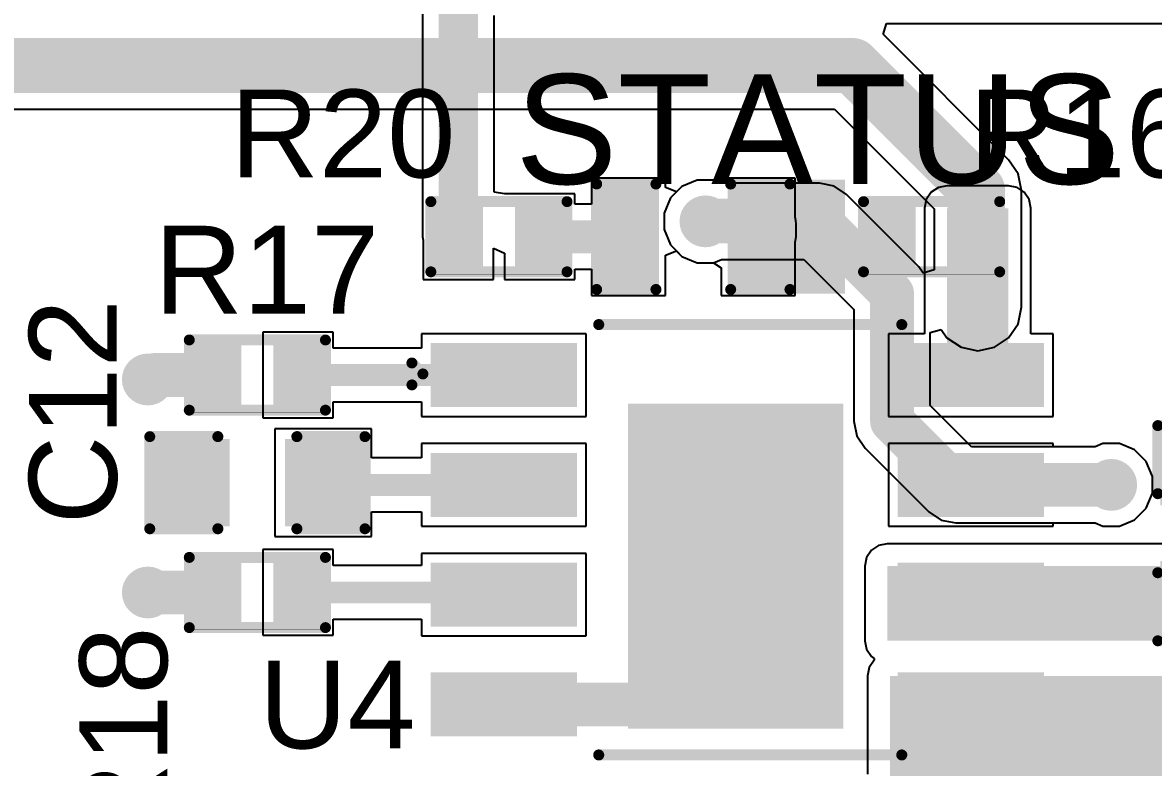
# Model space of a CAD drawing. Header units: millimetres. Extents: x 0.3 to 65.6, y 0.3 to 58.5.
# Drawn here: x 21.41 to 34.49, y 19.72 to 28.33 of the extents above; entities that cross this region are included whole.
import ezdxf

# ---------------------------------------------------------------- set-up
doc = ezdxf.new("R2010")
doc.units = ezdxf.units.MM
for name, color, linetype in [('BottomLayer', 5, 'Continuous'), ('BottomSolder', 6, 'Continuous'), ('TopLayer', 1, 'Continuous'), ('TopOverlay', 2, 'Continuous'), ('TopPaste', 8, 'Continuous'), ('TopSolder', 216, 'Continuous'), ('ViaHoleLayer', 16, 'Continuous')]:
    doc.layers.add(name, color=color, linetype=linetype)
doc.styles.add('Arial', font='arial.ttf', dxfattribs={"height": 0.2})

# ---------------------------------------------------------------- blocks, each defined once
blk = doc.blocks.new('8_SO_P____P___4')
at = {"layer": 'TopLayer'}
for points in [[(-3.475, 2.205), (-1.925, 2.205), (-1.925, 1.605), (-3.475, 1.605)], [(1.925, 2.205), (3.475, 2.205), (3.475, 1.605), (1.925, 1.605)], [(-1.144, 1.144), (1.144, 1.144), (1.144, -1.144), (-1.144, -1.144)], [(-3.475, 0.935), (-1.925, 0.935), (-1.925, 0.335), (-3.475, 0.335)], [(1.925, 0.935), (3.475, 0.935), (3.475, 0.335), (1.925, 0.335)], [(-3.475, -0.335), (-1.925, -0.335), (-1.925, -0.935), (-3.475, -0.935)], [(1.925, -0.335), (3.475, -0.335), (3.475, -0.935), (1.925, -0.935)], [(-3.475, -1.605), (-1.925, -1.605), (-1.925, -2.205), (-3.475, -2.205)], [(1.925, -1.605), (3.475, -1.605), (3.475, -2.205), (1.925, -2.205)]]:
    blk.add_hatch(color=1, dxfattribs=at).paths.add_polyline_path(points)
at = {"layer": 'TopPaste'}
for points in [[(-3.475, 2.205), (-1.925, 2.205), (-1.925, 1.605), (-3.475, 1.605)], [(1.925, 2.205), (3.475, 2.205), (3.475, 1.605), (1.925, 1.605)], [(-1.144, 1.144), (1.144, 1.144), (1.144, -1.144), (-1.144, -1.144)], [(-3.475, 0.935), (-1.925, 0.935), (-1.925, 0.335), (-3.475, 0.335)], [(1.925, 0.935), (3.475, 0.935), (3.475, 0.335), (1.925, 0.335)], [(-3.475, -0.335), (-1.925, -0.335), (-1.925, -0.935), (-3.475, -0.935)], [(1.925, -0.335), (3.475, -0.335), (3.475, -0.935), (1.925, -0.935)], [(-3.475, -1.605), (-1.925, -1.605), (-1.925, -2.205), (-3.475, -2.205)], [(1.925, -1.605), (3.475, -1.605), (3.475, -2.205), (1.925, -2.205)]]:
    blk.add_hatch(color=8, dxfattribs=at).paths.add_polyline_path(points)
at = {"layer": 'TopSolder'}
for points in [[(-3.545, 2.275), (-1.855, 2.275), (-1.855, 1.535), (-3.545, 1.535)], [(1.855, 2.275), (3.545, 2.275), (3.545, 1.535), (1.855, 1.535)], [(-1.214, 1.214), (1.214, 1.214), (1.214, -1.214), (-1.214, -1.214)], [(-3.545, 1.005), (-1.855, 1.005), (-1.855, 0.265), (-3.545, 0.265)], [(1.855, 1.005), (3.545, 1.005), (3.545, 0.265), (1.855, 0.265)], [(-3.545, -0.265), (-1.855, -0.265), (-1.855, -1.005), (-3.545, -1.005)], [(1.855, -0.265), (3.545, -0.265), (3.545, -1.005), (1.855, -1.005)], [(-3.545, -1.535), (-1.855, -1.535), (-1.855, -2.275), (-3.545, -2.275)], [(1.855, -1.535), (3.545, -1.535), (3.545, -2.275), (1.855, -2.275)]]:
    blk.add_hatch(color=216, dxfattribs=at).paths.add_polyline_path(points)
at = {"layer": 'TopOverlay', "const_width": 0.127}
for points in [[(-1.603, 2.489), (1.902, 2.489)], [(-3.763, 1.791), (-3.763, 2.045)], [(-3.763, 2.045), (-3.636, 1.918)], [(-3.763, 1.791), (-3.636, 1.918)], [(-1.603, -2.489), (1.902, -2.489)]]:
    blk.add_lwpolyline(points, dxfattribs=at)
at = {"layer": 'TopOverlay', "const_width": 0.0635}
for points in [[(-1.635, 2.489, 1), (-1.571, 2.489, 1)], [(1.87, 2.489, 1), (1.934, 2.489, 1)], [(-3.795, 2.045, 1), (-3.732, 2.045, 1)], [(-3.795, 2.045, 1), (-3.732, 2.045, 1)], [(-3.668, 1.918, 1), (-3.605, 1.918, 1)], [(-3.668, 1.918, 1), (-3.605, 1.918, 1)], [(-3.795, 1.791, 1), (-3.732, 1.791, 1)], [(-3.795, 1.791, 1), (-3.732, 1.791, 1)], [(-1.635, -2.489, 1), (-1.571, -2.489, 1)], [(1.87, -2.489, 1), (1.934, -2.489, 1)]]:
    blk.add_lwpolyline(points, format="xyb", close=True, dxfattribs=at)
blk = doc.blocks.new('R___0402_9')
at = {"layer": 'TopLayer'}
for points in [[(-0.699, -0.318), (-0.699, 0.318), (-0.241, 0.318), (-0.241, -0.318)], [(0.241, -0.318), (0.241, 0.318), (0.699, 0.318), (0.699, -0.318)]]:
    blk.add_hatch(color=1, dxfattribs=at).paths.add_polyline_path(points)
at = {"layer": 'TopPaste'}
for points in [[(-0.699, -0.318), (-0.699, 0.318), (-0.241, 0.318), (-0.241, -0.318)], [(0.241, -0.318), (0.241, 0.318), (0.699, 0.318), (0.699, -0.318)]]:
    blk.add_hatch(color=8, dxfattribs=at).paths.add_polyline_path(points)
at = {"layer": 'TopSolder'}
for points in [[(-0.754, -0.373), (-0.754, 0.373), (-0.186, 0.373), (-0.186, -0.373)], [(0.186, -0.373), (0.186, 0.373), (0.754, 0.373), (0.754, -0.373)]]:
    blk.add_hatch(color=216, dxfattribs=at).paths.add_polyline_path(points)
at = {"layer": 'TopOverlay'}
for points, const_width in [([(-0.787, -0.406), (-0.787, 0.406)], 0.127), ([(-0.787, 0.406), (0.787, 0.406)], 0.127), ([(0.787, -0.406), (0.787, 0.406)], 0.127), ([(-0.787, -0.406), (0.787, -0.406)], 0.127), ([(-0.813, -0.432), (0.813, -0.432)], 0.00323)]:
    blk.add_lwpolyline(points, dxfattribs=dict(at, const_width=const_width))
for points, const_width in [([(-0.819, 0.406, 1), (-0.756, 0.406, 1)], 0.0635), ([(-0.819, 0.406, 1), (-0.756, 0.406, 1)], 0.0635), ([(0.756, 0.406, 1), (0.819, 0.406, 1)], 0.0635), ([(0.756, 0.406, 1), (0.819, 0.406, 1)], 0.0635), ([(-0.819, -0.406, 1), (-0.756, -0.406, 1)], 0.0635), ([(-0.819, -0.406, 1), (-0.756, -0.406, 1)], 0.0635), ([(0.756, -0.406, 1), (0.819, -0.406, 1)], 0.0635), ([(0.756, -0.406, 1), (0.819, -0.406, 1)], 0.0635), ([(-0.814, -0.432, 1), (-0.812, -0.432, 1)], 0.00161), ([(0.812, -0.432, 1), (0.814, -0.432, 1)], 0.00161)]:
    blk.add_lwpolyline(points, format="xyb", close=True, dxfattribs=dict(at, const_width=const_width))
blk = doc.blocks.new('R___0402_11')
at = {"layer": 'TopLayer'}
for points in [[(-0.699, -0.318), (-0.699, 0.318), (-0.241, 0.318), (-0.241, -0.318)], [(0.241, -0.318), (0.241, 0.318), (0.699, 0.318), (0.699, -0.318)]]:
    blk.add_hatch(color=1, dxfattribs=at).paths.add_polyline_path(points)
at = {"layer": 'TopPaste'}
for points in [[(-0.699, -0.318), (-0.699, 0.318), (-0.241, 0.318), (-0.241, -0.318)], [(0.241, -0.318), (0.241, 0.318), (0.699, 0.318), (0.699, -0.318)]]:
    blk.add_hatch(color=8, dxfattribs=at).paths.add_polyline_path(points)
at = {"layer": 'TopSolder'}
for points in [[(-0.754, -0.373), (-0.754, 0.373), (-0.186, 0.373), (-0.186, -0.373)], [(0.186, -0.373), (0.186, 0.373), (0.754, 0.373), (0.754, -0.373)]]:
    blk.add_hatch(color=216, dxfattribs=at).paths.add_polyline_path(points)
at = {"layer": 'TopOverlay'}
for points, const_width in [([(-0.787, -0.406), (-0.787, 0.406)], 0.127), ([(-0.787, 0.406), (0.787, 0.406)], 0.127), ([(0.787, -0.406), (0.787, 0.406)], 0.127), ([(-0.787, -0.406), (0.787, -0.406)], 0.127), ([(-0.813, -0.432), (0.813, -0.432)], 0.00323)]:
    blk.add_lwpolyline(points, dxfattribs=dict(at, const_width=const_width))
for points, const_width in [([(-0.819, 0.406, 1), (-0.756, 0.406, 1)], 0.0635), ([(-0.819, 0.406, 1), (-0.756, 0.406, 1)], 0.0635), ([(0.756, 0.406, 1), (0.819, 0.406, 1)], 0.0635), ([(0.756, 0.406, 1), (0.819, 0.406, 1)], 0.0635), ([(-0.819, -0.406, 1), (-0.756, -0.406, 1)], 0.0635), ([(-0.819, -0.406, 1), (-0.756, -0.406, 1)], 0.0635), ([(0.756, -0.406, 1), (0.819, -0.406, 1)], 0.0635), ([(0.756, -0.406, 1), (0.819, -0.406, 1)], 0.0635), ([(-0.814, -0.432, 1), (-0.812, -0.432, 1)], 0.00161), ([(0.812, -0.432, 1), (0.814, -0.432, 1)], 0.00161)]:
    blk.add_lwpolyline(points, format="xyb", close=True, dxfattribs=dict(at, const_width=const_width))
blk = doc.blocks.new('R___0402_12')
at = {"layer": 'TopLayer'}
for points in [[(-0.699, -0.318), (-0.699, 0.318), (-0.241, 0.318), (-0.241, -0.318)], [(0.241, -0.318), (0.241, 0.318), (0.699, 0.318), (0.699, -0.318)]]:
    blk.add_hatch(color=1, dxfattribs=at).paths.add_polyline_path(points)
at = {"layer": 'TopPaste'}
for points in [[(-0.699, -0.318), (-0.699, 0.318), (-0.241, 0.318), (-0.241, -0.318)], [(0.241, -0.318), (0.241, 0.318), (0.699, 0.318), (0.699, -0.318)]]:
    blk.add_hatch(color=8, dxfattribs=at).paths.add_polyline_path(points)
at = {"layer": 'TopSolder'}
for points in [[(-0.754, -0.373), (-0.754, 0.373), (-0.186, 0.373), (-0.186, -0.373)], [(0.186, -0.373), (0.186, 0.373), (0.754, 0.373), (0.754, -0.373)]]:
    blk.add_hatch(color=216, dxfattribs=at).paths.add_polyline_path(points)
at = {"layer": 'TopOverlay'}
for points, const_width in [([(-0.787, -0.406), (-0.787, 0.406)], 0.127), ([(-0.787, 0.406), (0.787, 0.406)], 0.127), ([(0.787, -0.406), (0.787, 0.406)], 0.127), ([(-0.787, -0.406), (0.787, -0.406)], 0.127), ([(-0.813, -0.432), (0.813, -0.432)], 0.00323)]:
    blk.add_lwpolyline(points, dxfattribs=dict(at, const_width=const_width))
for points, const_width in [([(-0.819, 0.406, 1), (-0.756, 0.406, 1)], 0.0635), ([(-0.819, 0.406, 1), (-0.756, 0.406, 1)], 0.0635), ([(0.756, 0.406, 1), (0.819, 0.406, 1)], 0.0635), ([(0.756, 0.406, 1), (0.819, 0.406, 1)], 0.0635), ([(-0.819, -0.406, 1), (-0.756, -0.406, 1)], 0.0635), ([(-0.819, -0.406, 1), (-0.756, -0.406, 1)], 0.0635), ([(0.756, -0.406, 1), (0.819, -0.406, 1)], 0.0635), ([(0.756, -0.406, 1), (0.819, -0.406, 1)], 0.0635), ([(-0.814, -0.432, 1), (-0.812, -0.432, 1)], 0.00161), ([(0.812, -0.432, 1), (0.814, -0.432, 1)], 0.00161)]:
    blk.add_lwpolyline(points, format="xyb", close=True, dxfattribs=dict(at, const_width=const_width))
blk = doc.blocks.new('R___0402_13')
at = {"layer": 'TopLayer'}
for points in [[(-0.699, -0.318), (-0.699, 0.318), (-0.241, 0.318), (-0.241, -0.318)], [(0.241, -0.318), (0.241, 0.318), (0.699, 0.318), (0.699, -0.318)]]:
    blk.add_hatch(color=1, dxfattribs=at).paths.add_polyline_path(points)
at = {"layer": 'TopPaste'}
for points in [[(-0.699, -0.318), (-0.699, 0.318), (-0.241, 0.318), (-0.241, -0.318)], [(0.241, -0.318), (0.241, 0.318), (0.699, 0.318), (0.699, -0.318)]]:
    blk.add_hatch(color=8, dxfattribs=at).paths.add_polyline_path(points)
at = {"layer": 'TopSolder'}
for points in [[(-0.754, -0.373), (-0.754, 0.373), (-0.186, 0.373), (-0.186, -0.373)], [(0.186, -0.373), (0.186, 0.373), (0.754, 0.373), (0.754, -0.373)]]:
    blk.add_hatch(color=216, dxfattribs=at).paths.add_polyline_path(points)
at = {"layer": 'TopOverlay'}
for points, const_width in [([(-0.787, -0.406), (-0.787, 0.406)], 0.127), ([(-0.787, 0.406), (0.787, 0.406)], 0.127), ([(0.787, -0.406), (0.787, 0.406)], 0.127), ([(-0.787, -0.406), (0.787, -0.406)], 0.127), ([(-0.813, -0.432), (0.813, -0.432)], 0.00323)]:
    blk.add_lwpolyline(points, dxfattribs=dict(at, const_width=const_width))
for points, const_width in [([(-0.819, 0.406, 1), (-0.756, 0.406, 1)], 0.0635), ([(-0.819, 0.406, 1), (-0.756, 0.406, 1)], 0.0635), ([(0.756, 0.406, 1), (0.819, 0.406, 1)], 0.0635), ([(0.756, 0.406, 1), (0.819, 0.406, 1)], 0.0635), ([(-0.819, -0.406, 1), (-0.756, -0.406, 1)], 0.0635), ([(-0.819, -0.406, 1), (-0.756, -0.406, 1)], 0.0635), ([(0.756, -0.406, 1), (0.819, -0.406, 1)], 0.0635), ([(0.756, -0.406, 1), (0.819, -0.406, 1)], 0.0635), ([(-0.814, -0.432, 1), (-0.812, -0.432, 1)], 0.00161), ([(0.812, -0.432, 1), (0.814, -0.432, 1)], 0.00161)]:
    blk.add_lwpolyline(points, format="xyb", close=True, dxfattribs=dict(at, const_width=const_width))
blk = doc.blocks.new('LED_0603_29')
at = {"layer": 'TopLayer'}
for points in [[(-1, 0.5), (-0.5, 0.5), (-0.5, -0.5), (-1, -0.5)], [(0.5, 0.5), (1, 0.5), (1, -0.5), (0.5, -0.5)]]:
    blk.add_hatch(color=1, dxfattribs=at).paths.add_polyline_path(points)
at = {"layer": 'TopOverlay'}
blk.add_hatch(color=2, dxfattribs=at).paths.add_polyline_path([(1.118, -0.66), (1.753, -0.66), (1.753, 0.66), (1.118, 0.66)])
at = {"layer": 'TopPaste'}
for points in [[(-1, 0.5), (-0.5, 0.5), (-0.5, -0.5), (-1, -0.5)], [(0.5, 0.5), (1, 0.5), (1, -0.5), (0.5, -0.5)]]:
    blk.add_hatch(color=8, dxfattribs=at).paths.add_polyline_path(points)
at = {"layer": 'TopSolder'}
for points in [[(-1.102, 0.602), (-0.398, 0.602), (-0.398, -0.602), (-1.102, -0.602)], [(0.398, 0.602), (1.102, 0.602), (1.102, -0.602), (0.398, -0.602)]]:
    blk.add_hatch(color=216, dxfattribs=at).paths.add_polyline_path(points)
at = {"layer": 'TopOverlay', "const_width": 0.127}
for points in [[(-1.118, -0.61), (-1.118, 0.61)], [(-1.118, 0.61), (-0.432, 0.61)], [(0.432, 0.61), (1.118, 0.61)], [(1.118, -0.61), (1.118, 0.61)], [(-1.118, -0.61), (-0.432, -0.61)], [(0.432, -0.61), (1.118, -0.61)]]:
    blk.add_lwpolyline(points, dxfattribs=at)
at = {"layer": 'TopOverlay', "const_width": 0.0635}
for points in [[(-1.149, 0.61, 1), (-1.086, 0.61, 1)], [(-1.149, 0.61, 1), (-1.086, 0.61, 1)], [(-0.464, 0.61, 1), (-0.4, 0.61, 1)], [(0.4, 0.61, 1), (0.464, 0.61, 1)], [(1.086, 0.61, 1), (1.149, 0.61, 1)], [(1.086, 0.61, 1), (1.149, 0.61, 1)], [(-1.149, -0.61, 1), (-1.086, -0.61, 1)], [(-1.149, -0.61, 1), (-1.086, -0.61, 1)], [(-0.464, -0.61, 1), (-0.4, -0.61, 1)], [(0.4, -0.61, 1), (0.464, -0.61, 1)], [(1.086, -0.61, 1), (1.149, -0.61, 1)], [(1.086, -0.61, 1), (1.149, -0.61, 1)]]:
    blk.add_lwpolyline(points, format="xyb", close=True, dxfattribs=at)
blk = doc.blocks.new('C___0603_50')
at = {"layer": 'TopLayer'}
for points in [[(-0.381, 0.445), (-0.381, -0.445), (-1.143, -0.445), (-1.143, 0.445)], [(1.143, 0.445), (1.143, -0.445), (0.381, -0.445), (0.381, 0.445)]]:
    blk.add_hatch(color=1, dxfattribs=at).paths.add_polyline_path(points)
at = {"layer": 'TopPaste'}
for points in [[(-0.381, 0.445), (-0.381, -0.445), (-1.143, -0.445), (-1.143, 0.445)], [(1.143, 0.445), (1.143, -0.445), (0.381, -0.445), (0.381, 0.445)]]:
    blk.add_hatch(color=8, dxfattribs=at).paths.add_polyline_path(points)
at = {"layer": 'TopSolder'}
for points in [[(-0.321, 0.504), (-0.321, -0.504), (-1.203, -0.504), (-1.203, 0.504)], [(1.203, 0.504), (1.203, -0.504), (0.321, -0.504), (0.321, 0.504)]]:
    blk.add_hatch(color=216, dxfattribs=at).paths.add_polyline_path(points)
at = {"layer": 'TopOverlay', "const_width": 0.127}
for points in [[(-1.245, -0.533), (-1.245, 0.533)], [(-1.245, 0.533), (-0.457, 0.533)], [(0.457, 0.533), (1.245, 0.533)], [(1.245, -0.533), (1.245, 0.533)], [(-1.245, -0.533), (-0.457, -0.533)], [(0.457, -0.533), (1.245, -0.533)]]:
    blk.add_lwpolyline(points, dxfattribs=at)
at = {"layer": 'TopOverlay', "const_width": 0.0635}
for points in [[(-1.276, 0.533, 1), (-1.213, 0.533, 1)], [(-1.276, 0.533, 1), (-1.213, 0.533, 1)], [(-0.489, 0.533, 1), (-0.425, 0.533, 1)], [(0.425, 0.533, 1), (0.489, 0.533, 1)], [(1.213, 0.533, 1), (1.276, 0.533, 1)], [(1.213, 0.533, 1), (1.276, 0.533, 1)], [(-1.276, -0.533, 1), (-1.213, -0.533, 1)], [(-1.276, -0.533, 1), (-1.213, -0.533, 1)], [(-0.489, -0.533, 1), (-0.425, -0.533, 1)], [(0.425, -0.533, 1), (0.489, -0.533, 1)], [(1.213, -0.533, 1), (1.276, -0.533, 1)], [(1.213, -0.533, 1), (1.276, -0.533, 1)]]:
    blk.add_lwpolyline(points, format="xyb", close=True, dxfattribs=at)
blk = doc.blocks.new('C___0603_51')
at = {"layer": 'TopLayer'}
for points in [[(-0.381, 0.445), (-0.381, -0.445), (-1.143, -0.445), (-1.143, 0.445)], [(1.143, 0.445), (1.143, -0.445), (0.381, -0.445), (0.381, 0.445)]]:
    blk.add_hatch(color=1, dxfattribs=at).paths.add_polyline_path(points)
at = {"layer": 'TopPaste'}
for points in [[(-0.381, 0.445), (-0.381, -0.445), (-1.143, -0.445), (-1.143, 0.445)], [(1.143, 0.445), (1.143, -0.445), (0.381, -0.445), (0.381, 0.445)]]:
    blk.add_hatch(color=8, dxfattribs=at).paths.add_polyline_path(points)
at = {"layer": 'TopSolder'}
for points in [[(-0.321, 0.504), (-0.321, -0.504), (-1.203, -0.504), (-1.203, 0.504)], [(1.203, 0.504), (1.203, -0.504), (0.321, -0.504), (0.321, 0.504)]]:
    blk.add_hatch(color=216, dxfattribs=at).paths.add_polyline_path(points)
at = {"layer": 'TopOverlay', "const_width": 0.127}
for points in [[(-1.245, -0.533), (-1.245, 0.533)], [(-0.457, 0.533), (-1.245, 0.533)], [(1.245, 0.533), (0.457, 0.533)], [(1.245, -0.533), (1.245, 0.533)], [(-0.457, -0.533), (-1.245, -0.533)], [(1.245, -0.533), (0.457, -0.533)]]:
    blk.add_lwpolyline(points, dxfattribs=at)
at = {"layer": 'TopOverlay', "const_width": 0.0635}
for points in [[(-1.276, 0.533, 1), (-1.213, 0.533, 1)], [(-1.276, 0.533, 1), (-1.213, 0.533, 1)], [(-0.489, 0.533, 1), (-0.425, 0.533, 1)], [(0.425, 0.533, 1), (0.489, 0.533, 1)], [(1.213, 0.533, 1), (1.276, 0.533, 1)], [(1.213, 0.533, 1), (1.276, 0.533, 1)], [(-1.276, -0.533, 1), (-1.213, -0.533, 1)], [(-1.276, -0.533, 1), (-1.213, -0.533, 1)], [(-0.489, -0.533, 1), (-0.425, -0.533, 1)], [(0.425, -0.533, 1), (0.489, -0.533, 1)], [(1.213, -0.533, 1), (1.276, -0.533, 1)], [(1.213, -0.533, 1), (1.276, -0.533, 1)]]:
    blk.add_lwpolyline(points, format="xyb", close=True, dxfattribs=at)

msp = doc.modelspace()

# ---------------------------------------------------------------- hatches: boundary and pattern name
at = {"layer": 'BottomLayer'}
h = msp.add_hatch(color=5, dxfattribs=at)
edge = h.paths.add_edge_path()
edge.add_arc((29.312, 26.035), 0.3, 0, 360)
h = msp.add_hatch(color=5, dxfattribs=at)
edge = h.paths.add_edge_path()
edge.add_arc((32.461, 25.044), 0.3, 0, 360)
h = msp.add_hatch(color=5, dxfattribs=at)
edge = h.paths.add_edge_path()
edge.add_arc((22.863, 24.206), 0.3, 0, 360)
h = msp.add_hatch(color=5, dxfattribs=at)
edge = h.paths.add_edge_path()
edge.add_arc((29.001, 23.444), 0.3, 0, 360)
h = msp.add_hatch(color=5, dxfattribs=at)
edge = h.paths.add_edge_path()
edge.add_arc((30.347, 23.47), 0.3, 0, 360)
h = msp.add_hatch(color=5, dxfattribs=at)
edge = h.paths.add_edge_path()
edge.add_arc((34.005, 22.987), 0.3, 0, 360)
h = msp.add_hatch(color=5, dxfattribs=at)
edge = h.paths.add_edge_path()
edge.add_arc((29.681, 22.403), 0.3, 0, 360)
h = msp.add_hatch(color=5, dxfattribs=at)
edge = h.paths.add_edge_path()
edge.add_arc((22.863, 21.742), 0.3, 0, 360)
h = msp.add_hatch(color=5, dxfattribs=at)
edge = h.paths.add_edge_path()
edge.add_arc((29.001, 21.361), 0.3, 0, 360)
h = msp.add_hatch(color=5, dxfattribs=at)
edge = h.paths.add_edge_path()
edge.add_arc((30.347, 21.336), 0.3, 0, 360)
at = {"layer": 'BottomSolder'}
h = msp.add_hatch(color=6, dxfattribs=at)
edge = h.paths.add_edge_path()
edge.add_arc((29.312, 26.035), 0.15, 0, 360)
h = msp.add_hatch(color=6, dxfattribs=at)
edge = h.paths.add_edge_path()
edge.add_arc((32.461, 25.044), 0.15, 0, 360)
h = msp.add_hatch(color=6, dxfattribs=at)
edge = h.paths.add_edge_path()
edge.add_arc((22.863, 24.206), 0.15, 0, 360)
h = msp.add_hatch(color=6, dxfattribs=at)
edge = h.paths.add_edge_path()
edge.add_arc((29.001, 23.444), 0.15, 0, 360)
h = msp.add_hatch(color=6, dxfattribs=at)
edge = h.paths.add_edge_path()
edge.add_arc((30.347, 23.47), 0.15, 0, 360)
h = msp.add_hatch(color=6, dxfattribs=at)
edge = h.paths.add_edge_path()
edge.add_arc((34.005, 22.987), 0.15, 0, 360)
h = msp.add_hatch(color=6, dxfattribs=at)
edge = h.paths.add_edge_path()
edge.add_arc((29.681, 22.403), 0.15, 0, 360)
h = msp.add_hatch(color=6, dxfattribs=at)
edge = h.paths.add_edge_path()
edge.add_arc((22.863, 21.742), 0.15, 0, 360)
h = msp.add_hatch(color=6, dxfattribs=at)
edge = h.paths.add_edge_path()
edge.add_arc((29.001, 21.361), 0.15, 0, 360)
h = msp.add_hatch(color=6, dxfattribs=at)
edge = h.paths.add_edge_path()
edge.add_arc((30.347, 21.336), 0.15, 0, 360)
at = {"layer": 'TopLayer'}
h = msp.add_hatch(color=1, dxfattribs=at)
edge = h.paths.add_edge_path()
edge.add_arc((29.312, 26.035), 0.3, 0, 360)
for points in [[(32.106, 24.13), (32.817, 24.13), (32.817, 26.187), (32.106, 26.187)], [(30.906, 23.927), (28.417, 23.927), (28.417, 20.168), (30.906, 20.168)], [(40.05, 22.047), (31.414, 22.047), (31.414, 21.184), (40.05, 21.184)], [(31.445, 18.847), (36.5, 18.847), (36.5, 20.777), (31.445, 20.777)]]:
    msp.add_hatch(color=1, dxfattribs=at).paths.add_polyline_path(points)
h = msp.add_hatch(color=1, dxfattribs=at)
edge = h.paths.add_edge_path()
edge.add_arc((32.461, 25.044), 0.3, 0, 360)
h = msp.add_hatch(color=1, dxfattribs=at)
edge = h.paths.add_edge_path()
edge.add_arc((22.863, 24.206), 0.3, 0, 360)
h = msp.add_hatch(color=1, dxfattribs=at)
edge = h.paths.add_edge_path()
edge.add_arc((29.001, 23.444), 0.3, 0, 360)
h = msp.add_hatch(color=1, dxfattribs=at)
edge = h.paths.add_edge_path()
edge.add_arc((30.347, 23.47), 0.3, 0, 360)
h = msp.add_hatch(color=1, dxfattribs=at)
edge = h.paths.add_edge_path()
edge.add_arc((34.005, 22.987), 0.3, 0, 360)
h = msp.add_hatch(color=1, dxfattribs=at)
edge = h.paths.add_edge_path()
edge.add_arc((29.681, 22.403), 0.3, 0, 360)
h = msp.add_hatch(color=1, dxfattribs=at)
edge = h.paths.add_edge_path()
edge.add_arc((22.863, 21.742), 0.3, 0, 360)
h = msp.add_hatch(color=1, dxfattribs=at)
edge = h.paths.add_edge_path()
edge.add_arc((29.001, 21.361), 0.3, 0, 360)
h = msp.add_hatch(color=1, dxfattribs=at)
edge = h.paths.add_edge_path()
edge.add_arc((30.347, 21.336), 0.3, 0, 360)
at = {"layer": 'TopSolder'}
h = msp.add_hatch(color=216, dxfattribs=at)
edge = h.paths.add_edge_path()
edge.add_arc((29.312, 26.035), 0.15, 0, 360)
h = msp.add_hatch(color=216, dxfattribs=at)
edge = h.paths.add_edge_path()
edge.add_arc((32.461, 25.044), 0.15, 0, 360)
h = msp.add_hatch(color=216, dxfattribs=at)
edge = h.paths.add_edge_path()
edge.add_arc((22.863, 24.206), 0.15, 0, 360)
h = msp.add_hatch(color=216, dxfattribs=at)
edge = h.paths.add_edge_path()
edge.add_arc((29.001, 23.444), 0.15, 0, 360)
h = msp.add_hatch(color=216, dxfattribs=at)
edge = h.paths.add_edge_path()
edge.add_arc((30.347, 23.47), 0.15, 0, 360)
h = msp.add_hatch(color=216, dxfattribs=at)
edge = h.paths.add_edge_path()
edge.add_arc((34.005, 22.987), 0.15, 0, 360)
h = msp.add_hatch(color=216, dxfattribs=at)
edge = h.paths.add_edge_path()
edge.add_arc((29.681, 22.403), 0.15, 0, 360)
h = msp.add_hatch(color=216, dxfattribs=at)
edge = h.paths.add_edge_path()
edge.add_arc((22.863, 21.742), 0.15, 0, 360)
h = msp.add_hatch(color=216, dxfattribs=at)
edge = h.paths.add_edge_path()
edge.add_arc((29.001, 21.361), 0.15, 0, 360)
h = msp.add_hatch(color=216, dxfattribs=at)
edge = h.paths.add_edge_path()
edge.add_arc((30.347, 21.336), 0.15, 0, 360)
at = {"layer": 'ViaHoleLayer'}
h = msp.add_hatch(color=16, dxfattribs=at)
edge = h.paths.add_edge_path()
edge.add_arc((29.312, 26.035), 0.15, 0, 360)
h = msp.add_hatch(color=16, dxfattribs=at)
edge = h.paths.add_edge_path()
edge.add_arc((32.461, 25.044), 0.15, 0, 360)
h = msp.add_hatch(color=16, dxfattribs=at)
edge = h.paths.add_edge_path()
edge.add_arc((22.863, 24.206), 0.15, 0, 360)
h = msp.add_hatch(color=16, dxfattribs=at)
edge = h.paths.add_edge_path()
edge.add_arc((29.001, 23.444), 0.15, 0, 360)
h = msp.add_hatch(color=16, dxfattribs=at)
edge = h.paths.add_edge_path()
edge.add_arc((30.347, 23.47), 0.15, 0, 360)
h = msp.add_hatch(color=16, dxfattribs=at)
edge = h.paths.add_edge_path()
edge.add_arc((34.005, 22.987), 0.15, 0, 360)
h = msp.add_hatch(color=16, dxfattribs=at)
edge = h.paths.add_edge_path()
edge.add_arc((29.681, 22.403), 0.15, 0, 360)
h = msp.add_hatch(color=16, dxfattribs=at)
edge = h.paths.add_edge_path()
edge.add_arc((22.863, 21.742), 0.15, 0, 360)
h = msp.add_hatch(color=16, dxfattribs=at)
edge = h.paths.add_edge_path()
edge.add_arc((29.001, 21.361), 0.15, 0, 360)
h = msp.add_hatch(color=16, dxfattribs=at)
edge = h.paths.add_edge_path()
edge.add_arc((30.347, 21.336), 0.15, 0, 360)

# ---------------------------------------------------------------- linework, layer by layer
at = {"layer": 'BottomLayer'}
for p, q in [((31.368, 28.197), (31.407, 28.324)), ((31.407, 28.324), (51.124, 28.324)), ((31.37, 28.195), (31.368, 28.197)), ((32.818, 26.748), (31.37, 28.195)), ((11.976, 27.333), (30.804, 27.333)), ((30.804, 27.333), (31.956, 26.181)), ((32.928, 26.584), (32.818, 26.748)), ((32.966, 26.391), (32.928, 26.584)), ((29.041, 26.44), (28.907, 26.306)), ((29.217, 26.513), (29.041, 26.44)), ((29.407, 26.513), (29.217, 26.513)), ((29.497, 26.475), (29.407, 26.513)), ((30.632, 26.475), (29.497, 26.475)), ((30.801, 26.442), (30.632, 26.475)), ((30.944, 26.346), (30.801, 26.442)), ((28.907, 26.306), (28.834, 26.13)), ((31.782, 25.508), (30.944, 26.346)), ((32.966, 25.044), (32.966, 26.391)), ((31.956, 26.181), (31.956, 25.476)), ((28.834, 26.13), (28.834, 25.94)), ((28.834, 25.94), (28.907, 25.764)), ((28.907, 25.764), (29.041, 25.63)), ((29.041, 25.63), (29.217, 25.557)), ((29.217, 25.557), (29.407, 25.557)), ((29.407, 25.557), (29.497, 25.595)), ((29.497, 25.595), (30.45, 25.595)), ((30.45, 25.595), (31.03, 25.014)), ((31.829, 25.437), (31.782, 25.508)), ((31.782, 25.508), (31.782, 25.508)), ((31.956, 25.476), (31.829, 25.437)), ((31.03, 25.014), (31.03, 23.724)), ((32.928, 24.851), (32.966, 25.044)), ((32.818, 24.687), (32.928, 24.851)), ((31.911, 24.748), (32.038, 24.786)), ((31.911, 23.906), (31.911, 24.748)), ((32.038, 24.786), (32.104, 24.687)), ((32.104, 24.687), (32.268, 24.578)), ((32.654, 24.578), (32.818, 24.687)), ((32.268, 24.578), (32.461, 24.539)), ((32.461, 24.539), (32.654, 24.578)), ((32.39, 23.427), (31.911, 23.906)), ((31.03, 23.724), (31.064, 23.555)), ((31.064, 23.555), (31.159, 23.412)), ((31.159, 23.412), (31.896, 22.676)), ((33.819, 23.427), (32.39, 23.427)), ((33.91, 23.465), (33.819, 23.427)), ((34.1, 23.465), (33.91, 23.465)), ((34.275, 23.392), (34.1, 23.465)), ((34.41, 23.258), (34.275, 23.392)), ((34.483, 23.082), (34.41, 23.258)), ((34.483, 22.892), (34.483, 23.082)), ((34.41, 22.716), (34.483, 22.892)), ((31.896, 22.676), (32.039, 22.58)), ((34.275, 22.582), (34.41, 22.716)), ((32.039, 22.58), (32.207, 22.547)), ((32.207, 22.547), (33.819, 22.547)), ((33.819, 22.547), (33.91, 22.509)), ((33.91, 22.509), (34.1, 22.509)), ((34.1, 22.509), (34.275, 22.582))]:
    msp.add_line(p, q, dxfattribs=at)
for points, const_width in [([(2.464, 27.838), (31.013, 27.838)], 0.635), ([(31.013, 27.838), (32.461, 26.391)], 0.635), ([(32.461, 25.044), (32.461, 26.391)], 0.635), ([(29.312, 26.035), (30.632, 26.035)], 0.508), ([(30.632, 26.035), (31.471, 25.197)], 0.508), ([(31.471, 23.724), (31.471, 25.197)], 0.508), ([(31.471, 23.724), (32.207, 22.987)], 0.508), ([(32.207, 22.987), (34.005, 22.987)], 0.508)]:
    msp.add_lwpolyline(points, dxfattribs=dict(at, const_width=const_width))
for points, const_width in [([(30.855, 27.838, 1), (31.172, 27.838, 1)], 0.318), ([(30.855, 27.838, 1), (31.172, 27.838, 1)], 0.318), ([(32.302, 26.391, 1), (32.62, 26.391, 1)], 0.318), ([(32.302, 26.391, 1), (32.62, 26.391, 1)], 0.318), ([(29.185, 26.035, 1), (29.439, 26.035, 1)], 0.254), ([(30.505, 26.035, 1), (30.759, 26.035, 1)], 0.254), ([(30.505, 26.035, 1), (30.759, 26.035, 1)], 0.254), ([(31.344, 25.197, 1), (31.598, 25.197, 1)], 0.254), ([(31.344, 25.197, 1), (31.598, 25.197, 1)], 0.254), ([(32.302, 25.044, 1), (32.62, 25.044, 1)], 0.318), ([(31.344, 23.724, 1), (31.598, 23.724, 1)], 0.254), ([(31.344, 23.724, 1), (31.598, 23.724, 1)], 0.254), ([(32.08, 22.987, 1), (32.334, 22.987, 1)], 0.254), ([(32.08, 22.987, 1), (32.334, 22.987, 1)], 0.254), ([(33.878, 22.987, 1), (34.132, 22.987, 1)], 0.254)]:
    msp.add_lwpolyline(points, format="xyb", close=True, dxfattribs=dict(at, const_width=const_width))
at = {"layer": 'TopLayer'}
for p, q in [((26.04, 28.588), (26.04, 25.857)), ((26.868, 26.372), (26.868, 28.416)), ((28.85, 26.535), (27.994, 26.535)), ((27.994, 26.535), (27.994, 26.233)), ((28.85, 26.428), (28.85, 26.535)), ((28.977, 26.376), (28.85, 26.428)), ((29.041, 26.44), (28.977, 26.376)), ((29.217, 26.513), (29.041, 26.44)), ((29.407, 26.513), (29.217, 26.513)), ((29.494, 26.535), (29.407, 26.513)), ((30.35, 26.535), (29.494, 26.535)), ((29.494, 26.535), (29.494, 26.535)), ((30.35, 26.085), (30.35, 26.535)), ((32.006, 26.427), (31.922, 26.371)), ((32.106, 26.446), (32.006, 26.427)), ((32.817, 26.446), (32.106, 26.446)), ((32.916, 26.427), (32.817, 26.446)), ((33, 26.371), (32.916, 26.427)), ((26.987, 26.353), (26.868, 26.372)), ((26.995, 26.353), (26.987, 26.353)), ((27.8, 26.353), (26.995, 26.353)), ((27.8, 26.233), (27.8, 26.353)), ((31.922, 26.371), (31.866, 26.287)), ((33.056, 26.287), (33, 26.371)), ((27.994, 26.233), (27.8, 26.233)), ((31.866, 26.287), (31.847, 26.187)), ((31.847, 26.187), (31.847, 24.735)), ((33.076, 26.187), (33.056, 26.287)), ((33.076, 24.735), (33.076, 26.187)), ((30.358, 26.043), (30.35, 26.085)), ((30.357, 26.038), (30.358, 26.043)), ((30.362, 26.013), (30.357, 26.038)), ((30.362, 25.857), (30.362, 26.013)), ((26.04, 25.857), (26.048, 25.817)), ((26.048, 25.817), (26.048, 25.362)), ((30.35, 25.795), (30.362, 25.857)), ((30.35, 25.179), (30.35, 25.795)), ((26.86, 25.362), (26.86, 25.723)), ((26.86, 25.723), (26.987, 25.666)), ((26.987, 25.666), (26.987, 25.362)), ((28.85, 25.642), (28.977, 25.694)), ((28.85, 25.179), (28.85, 25.642)), ((28.977, 25.694), (29.041, 25.63)), ((29.041, 25.63), (29.217, 25.557)), ((29.217, 25.557), (29.407, 25.557)), ((29.407, 25.557), (29.494, 25.499)), ((27.8, 25.362), (27.8, 25.482)), ((27.8, 25.482), (27.994, 25.482)), ((27.994, 25.482), (27.994, 25.179)), ((29.494, 25.499), (29.494, 25.179)), ((26.048, 25.362), (26.86, 25.362)), ((26.987, 25.362), (27.8, 25.362)), ((27.994, 25.179), (28.85, 25.179)), ((29.494, 25.179), (30.35, 25.179)), ((25.006, 24.752), (24.193, 24.752)), ((24.193, 24.752), (24.193, 23.762)), ((25.006, 24.568), (25.006, 24.752)), ((27.934, 24.735), (26.028, 24.735)), ((26.028, 24.735), (26.028, 24.568)), ((27.934, 23.779), (27.934, 24.735)), ((31.847, 24.735), (31.428, 24.735)), ((31.428, 24.735), (31.428, 23.779)), ((33.334, 24.735), (33.076, 24.735)), ((33.334, 23.779), (33.334, 24.735)), ((26.028, 24.568), (25.006, 24.568)), ((25.006, 23.762), (25.006, 23.946)), ((25.006, 23.946), (26.028, 23.946)), ((26.028, 23.946), (26.028, 23.779)), ((24.193, 23.762), (25.006, 23.762)), ((26.028, 23.779), (27.934, 23.779)), ((31.428, 23.779), (33.334, 23.779)), ((25.451, 23.635), (24.333, 23.635)), ((24.333, 23.635), (24.333, 22.39)), ((25.451, 23.298), (25.451, 23.635)), ((27.934, 23.465), (26.028, 23.465)), ((26.028, 23.465), (26.028, 23.298)), ((27.934, 22.509), (27.934, 23.465)), ((33.334, 23.465), (31.428, 23.465)), ((31.428, 23.465), (31.428, 22.509)), ((33.334, 23.427), (33.334, 23.465)), ((33.819, 23.427), (33.334, 23.427)), ((33.91, 23.465), (33.819, 23.427)), ((34.1, 23.465), (33.91, 23.465)), ((34.275, 23.392), (34.1, 23.465)), ((26.028, 23.298), (25.451, 23.298)), ((34.41, 23.258), (34.275, 23.392)), ((34.483, 23.082), (34.41, 23.258)), ((34.483, 22.892), (34.483, 23.082)), ((34.41, 22.716), (34.483, 22.892)), ((25.451, 22.39), (25.451, 22.676)), ((25.451, 22.676), (26.028, 22.676)), ((26.028, 22.676), (26.028, 22.509)), ((34.275, 22.582), (34.41, 22.716)), ((26.028, 22.509), (27.934, 22.509)), ((31.428, 22.509), (33.334, 22.509)), ((33.334, 22.509), (33.334, 22.547)), ((33.334, 22.547), (33.819, 22.547)), ((33.819, 22.547), (33.91, 22.509)), ((33.91, 22.509), (34.1, 22.509)), ((34.1, 22.509), (34.275, 22.582)), ((24.333, 22.39), (25.451, 22.39)), ((25.006, 22.238), (24.193, 22.238)), ((24.193, 22.238), (24.193, 21.247)), ((25.006, 22.053), (25.006, 22.238)), ((31.315, 22.286), (31.231, 22.23)), ((31.414, 22.306), (31.315, 22.286)), ((41.3, 22.306), (31.414, 22.306)), ((27.934, 22.195), (26.028, 22.195)), ((26.028, 22.195), (26.028, 22.053)), ((27.934, 21.239), (27.934, 22.195)), ((31.175, 22.146), (31.155, 22.047)), ((31.231, 22.23), (31.175, 22.146)), ((26.028, 22.053), (25.006, 22.053)), ((31.155, 22.047), (31.155, 21.184)), ((25.006, 21.247), (25.006, 21.432)), ((25.006, 21.432), (26.028, 21.432)), ((26.028, 21.432), (26.028, 21.239)), ((24.193, 21.247), (25.006, 21.247)), ((26.028, 21.239), (27.934, 21.239)), ((31.155, 21.184), (31.175, 21.085)), ((31.175, 21.085), (31.231, 21)), ((31.262, 20.96), (31.206, 20.876)), ((31.231, 21), (31.262, 20.98)), ((31.262, 20.98), (31.262, 20.96)), ((31.206, 20.876), (31.186, 20.777)), ((31.186, 20.777), (31.186, 19.639))]:
    msp.add_line(p, q, dxfattribs=at)
for points, const_width in [([(26.454, 25.857), (26.454, 28.588)], 0.457), ([(29.312, 26.035), (29.329, 26.017)], 0.508), ([(29.329, 26.043), (29.918, 26.043)], 0.508), ([(29.918, 26.017), (29.922, 26.013)], 0.508), ([(29.922, 25.857), (29.922, 26.013)], 0.508), ([(27.394, 25.857), (28.358, 25.857)], 0.381), ([(22.863, 24.206), (22.888, 24.206)], 0.508), ([(22.888, 24.206), (22.938, 24.257)], 0.508), ([(22.938, 24.257), (23.66, 24.257)], 0.508), ([(32.398, 24.38), (32.521, 24.257)], 0.254), ([(24.679, 24.257), (26.806, 24.257)], 0.254), ([(32.521, 24.257), (32.556, 24.257)], 0.254), ([(32.556, 22.987), (34.005, 22.987)], 0.508), ([(24.895, 22.987), (26.806, 22.987)], 0.254), ([(22.863, 21.742), (23.637, 21.742)], 0.508), ([(24.577, 21.742), (26.78, 21.742)], 0.254), ([(26.806, 20.447), (28.747, 20.447)], 0.508), ([(32.556, 18.56), (32.556, 20.244)], 0.635)]:
    msp.add_lwpolyline(points, dxfattribs=dict(at, const_width=const_width))
for points, const_width in [([(29.185, 26.035, 1), (29.439, 26.035, 1)], 0.254), ([(29.202, 26.043, 1), (29.456, 26.043, 1)], 0.254), ([(29.791, 26.043, 1), (30.045, 26.043, 1)], 0.254), ([(29.202, 26.017, 1), (29.456, 26.017, 1)], 0.254), ([(29.791, 26.017, 1), (30.045, 26.017, 1)], 0.254), ([(29.795, 26.013, 1), (30.049, 26.013, 1)], 0.254), ([(29.795, 26.013, 1), (30.049, 26.013, 1)], 0.254), ([(26.34, 25.857, 1), (26.568, 25.857, 1)], 0.229), ([(27.299, 25.857, 1), (27.489, 25.857, 1)], 0.191), ([(28.263, 25.857, 1), (28.454, 25.857, 1)], 0.191), ([(29.795, 25.857, 1), (30.049, 25.857, 1)], 0.254), ([(22.736, 24.206, 1), (22.99, 24.206, 1)], 0.254), ([(22.761, 24.206, 1), (23.015, 24.206, 1)], 0.254), ([(22.761, 24.206, 1), (23.015, 24.206, 1)], 0.254), ([(22.811, 24.257, 1), (23.065, 24.257, 1)], 0.254), ([(22.811, 24.257, 1), (23.065, 24.257, 1)], 0.254), ([(23.533, 24.257, 1), (23.787, 24.257, 1)], 0.254), ([(32.334, 24.38, 1), (32.461, 24.38, 1)], 0.127), ([(24.615, 24.257, 1), (24.742, 24.257, 1)], 0.127), ([(26.742, 24.257, 1), (26.869, 24.257, 1)], 0.127), ([(32.457, 24.257, 1), (32.584, 24.257, 1)], 0.127), ([(32.457, 24.257, 1), (32.584, 24.257, 1)], 0.127), ([(32.492, 24.257, 1), (32.619, 24.257, 1)], 0.127), ([(32.429, 22.987, 1), (32.683, 22.987, 1)], 0.254), ([(33.878, 22.987, 1), (34.132, 22.987, 1)], 0.254), ([(24.831, 22.987, 1), (24.958, 22.987, 1)], 0.127), ([(26.742, 22.987, 1), (26.869, 22.987, 1)], 0.127), ([(22.736, 21.742, 1), (22.99, 21.742, 1)], 0.254), ([(23.51, 21.742, 1), (23.764, 21.742, 1)], 0.254), ([(24.514, 21.742, 1), (24.641, 21.742, 1)], 0.127), ([(26.717, 21.742, 1), (26.844, 21.742, 1)], 0.127), ([(26.679, 20.447, 1), (26.933, 20.447, 1)], 0.254), ([(28.62, 20.447, 1), (28.874, 20.447, 1)], 0.254), ([(32.397, 20.244, 1), (32.715, 20.244, 1)], 0.318)]:
    msp.add_lwpolyline(points, format="xyb", close=True, dxfattribs=dict(at, const_width=const_width))

# ---------------------------------------------------------------- block references
for name, p in [('LED_0603_29', (29.172, 25.857)), ('R___0402_9', (26.924, 25.857)), ('R___0402_13', (31.928, 25.857)), ('8_SO_P____P___4', (29.681, 22.352)), ('R___0402_12', (24.13, 24.257)), ('C___0603_50', (24.13, 23.012)), ('R___0402_11', (24.13, 21.742))]:
    msp.add_blockref(name, p)
at = {"rotation": 270}
msp.add_blockref('C___0603_51', (35.077, 22.428), dxfattribs=at)

# ---------------------------------------------------------------- texts
at = {"layer": 'TopOverlay', "style": 'Arial'}
for s, height, rotation, p in [('STATUS', 1.27, 360, (27.112, 26.467)), ('C12', 1.016, 90, (22.504, 22.53)), ('R18', 1.016, 90, (23.088, 18.746))]:
    msp.add_text(s, height=height, rotation=rotation, dxfattribs=at).set_placement(p)
for s, p in [('R20', (23.817, 26.543)), ('R16', (32.36, 26.543)), ('R17', (22.937, 24.968)), ('U4', (24.147, 19.939))]:
    msp.add_text(s, height=1.016, dxfattribs=at).set_placement(p)

doc.saveas('drawing.dxf')
